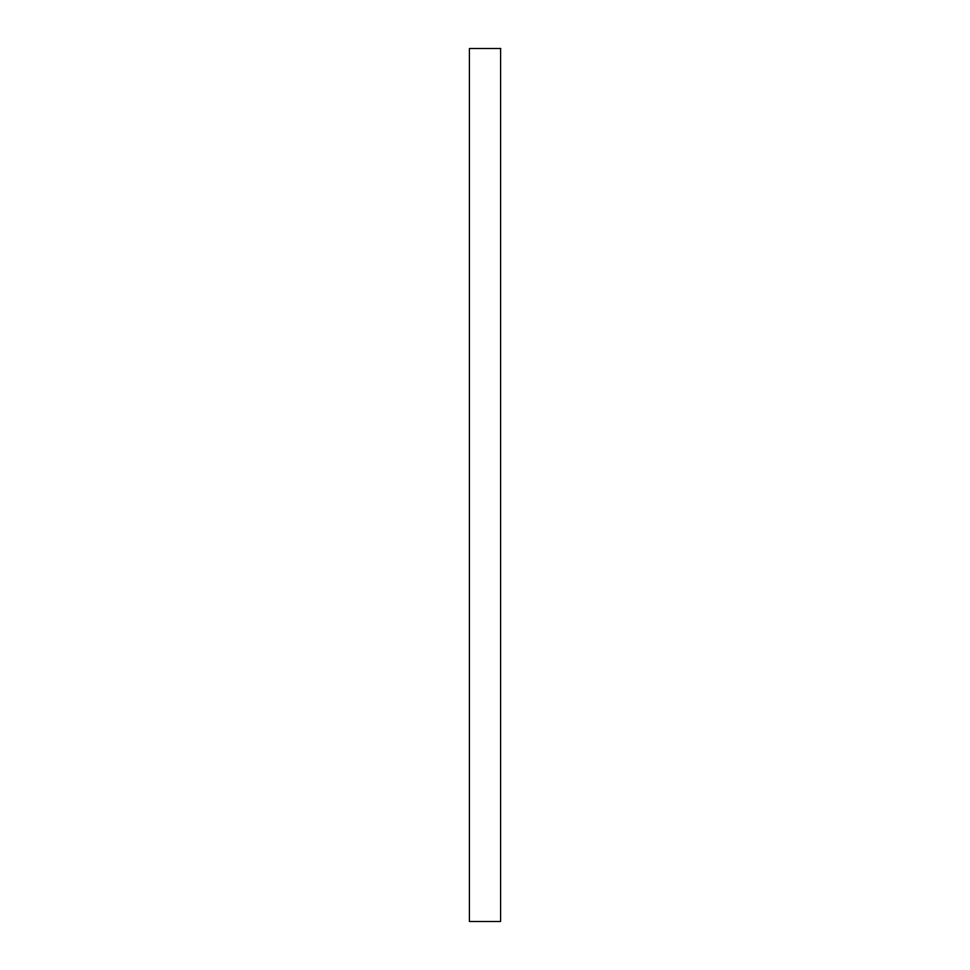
<?xml version="1.0" encoding="UTF-8"?>
<svg xmlns="http://www.w3.org/2000/svg" width="970" height="970" viewBox="0 0 970 970"><rect width="100%" height="100%" fill="white"/><g stroke="black" fill="none" stroke-linecap="round" stroke-linejoin="round"><path stroke-width="1.45" d="M500.593 48.5L469.407 48.5L469.407 921.5L500.593 921.5L500.593 48.5"/></g></svg>
